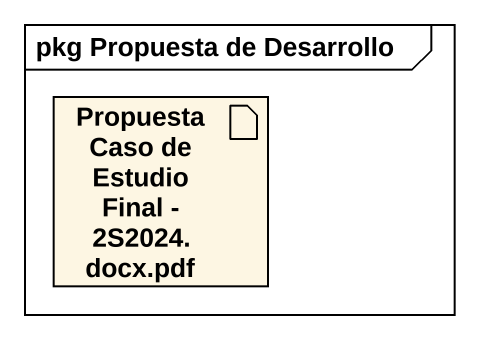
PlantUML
@startuml
mainframe pkg Propuesta de Desarrollo
artifact "Propuesta Caso de Estudio Final - 2S2024.docx.pdf" as Propuesta_Caso_de_Estudio
@enduml
